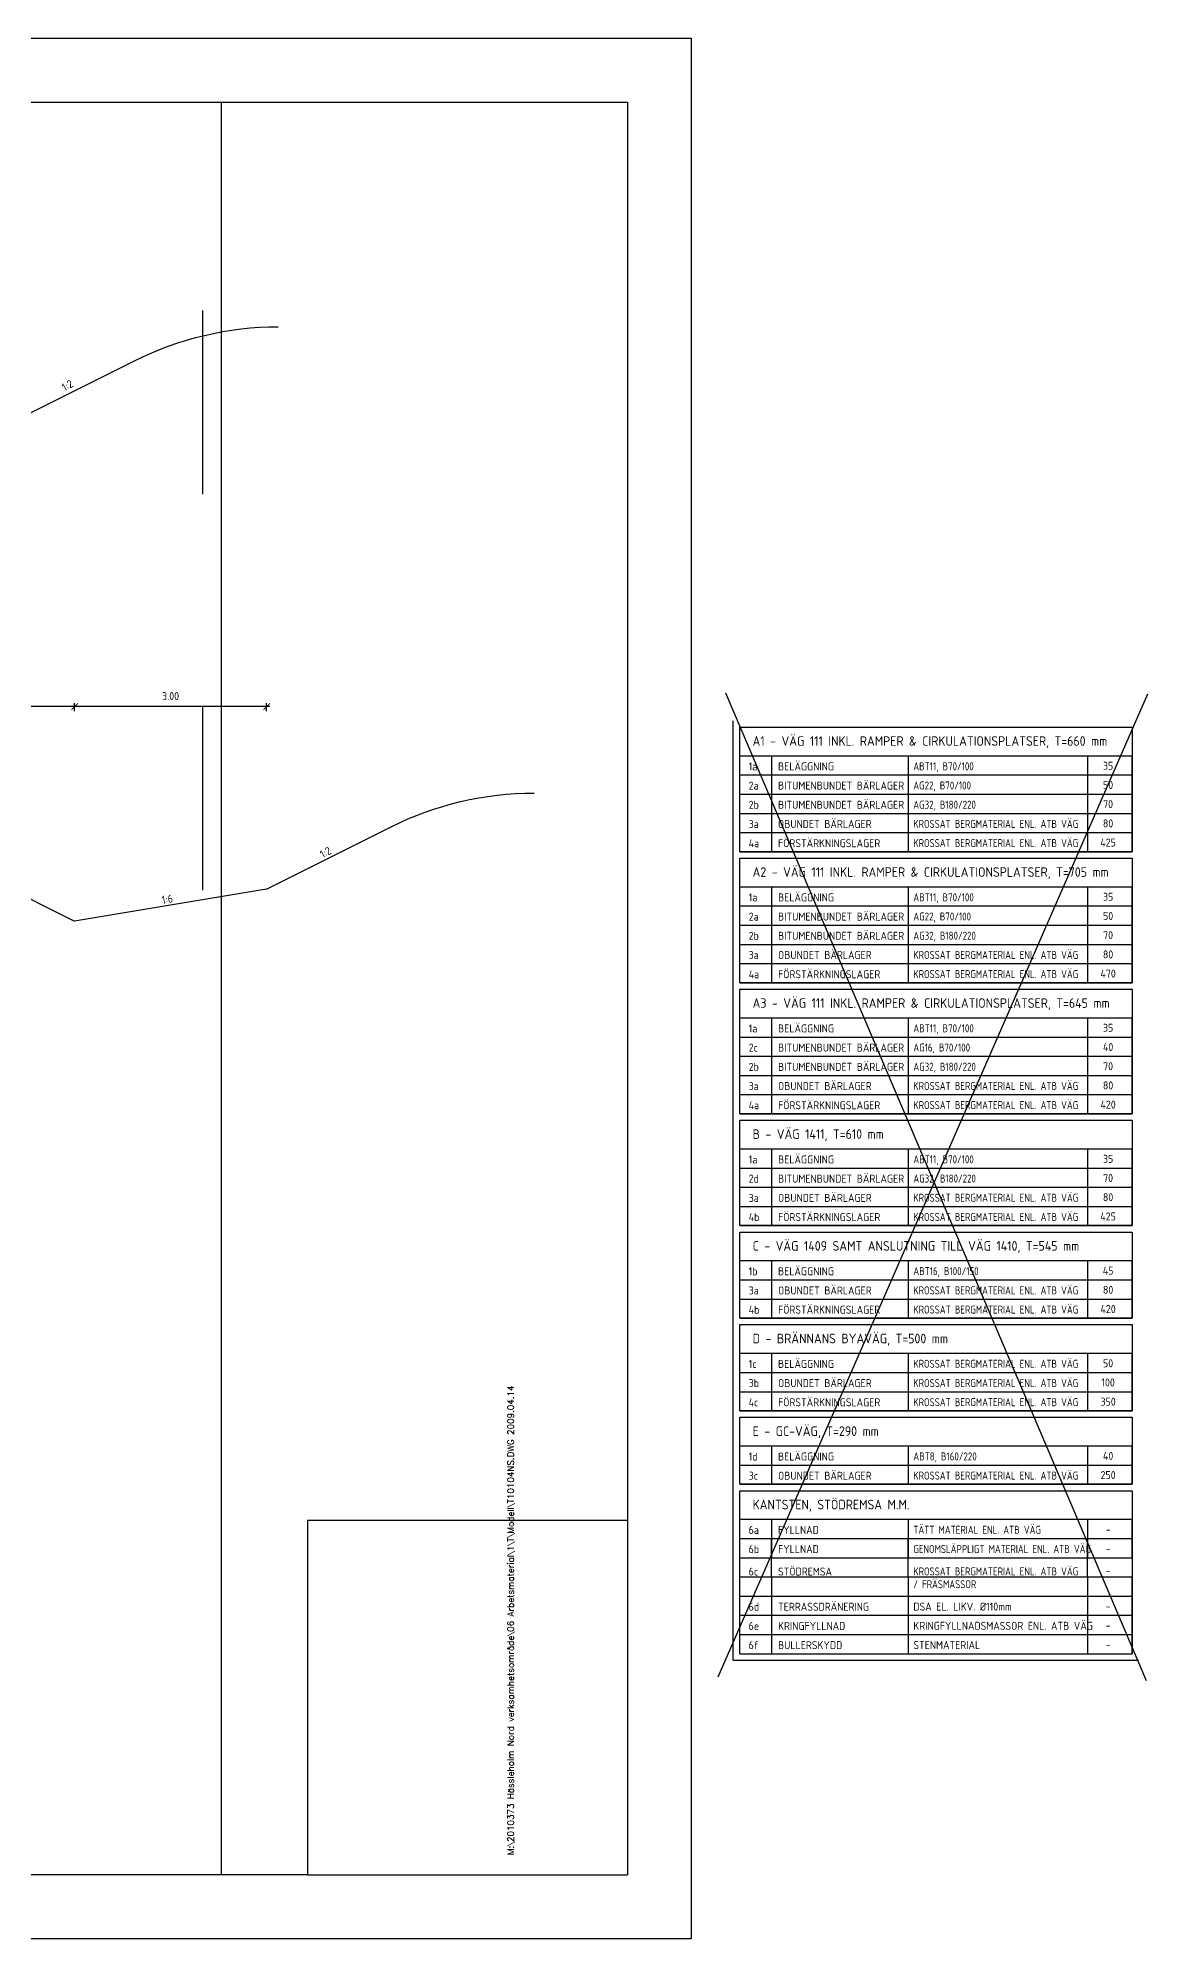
# Model space of a CAD drawing. Header units: metres. Extents: x 166439 to 168621, y 6226863 to 6228959.
# Drawn here: x 166491.68 to 166509.02, y 6226930.12 to 6226959.82 of the extents above; entities that cross this region are included whole.
import ezdxf
from ezdxf.enums import TextEntityAlignment as Align

# ---------------------------------------------------------------- set-up
doc = ezdxf.new("R2010")
doc.units = ezdxf.units.M
doc.header["$LTSCALE"] = 0.1
doc.header["$MEASUREMENT"] = 0
doc.layers.get('0').update_dxf_attribs({"linetype": 'CONTINUOUS'})
doc.layers.get('DEFPOINTS').update_dxf_attribs({"color": 5, "linetype": 'CONTINUOUS'})
doc.layers.add('04_mått', color=4, linetype='CONTINUOUS')
doc.layers.add('04_överyta', color=3, linetype='CONTINUOUS')
doc.styles.add('ISO', font='iso.shx')
doc.styles.add('romans', font='romans.shx', dxfattribs={"height": 2.5})
doc.dimstyles.new('BH90$0', dxfattribs={"dimscale": 0.05, "dimtxt": 2.5, "dimasz": 2, "dimexe": 1, "dimexo": 5, "dimgap": 2, "dimtad": 1, "dimzin": 0, "dimdsep": 46, "dimtxsty": 'ISO', "dimblk1": 'ARCHTICK', "dimblk2": 'ARCHTICK', "dimsah": 1, "dimcen": 1.5, "dimdle": 1, "dimadec": 0, "dimazin": 0, "dimtfac": 1, "dimtix": 1, "dimtmove": 0, "dimatfit": 3, "dimfxl": 1.5, "dimfxlon": 1, "dimtolj": 1, "dimtzin": 0, "dimarcsym": 0})

# ---------------------------------------------------------------- blocks, each defined once
blk = doc.blocks.new('obtab')
at = {"linetype": 'ByBlock'}
for p, q in [((9.99, 0), (9.99, -6)), ((52.67, 0), (52.67, -6)), ((108.67, 0), (108.67, -6)), ((0, -6), (122.67, -6))]:
    blk.add_line(p, q, dxfattribs=at)
at = {"flags": 128}
for points in [[(0, -6), (0, 0)], [(0, 0), (122.67, 0)], [(122.67, -6), (122.67, 0)]]:
    blk.add_lwpolyline(points, dxfattribs=at)
at = {"color": 0, "linetype": 'ByBlock', "style": 'ISO', "flags": 4}
for tag, p in [('NR', (2.8, -4.57)), ('OB-TYP', (11.99, -4.57)), ('MTRL', (54.67, -4.53))]:
    blk.add_attdef(tag, p, '', height=2.5, dxfattribs=at)
blk.add_attdef('TJOCKLEK', text='', height=2.5, dxfattribs=at).set_placement((115.14, -4.38), align=Align.CENTER)
blk = doc.blocks.new('_ARCHTICK')
at = {"color": 0, "linetype": 'ByBlock', "const_width": 0.15}
blk.add_lwpolyline([(-0.5, -0.5), (0.5, 0.5)], dxfattribs=at)
blk = doc.blocks.new('*D16')
at = {"layer": '04_mått', "color": 0, "lineweight": -2}
for p, q in [((166492.299, 6226949.381), (166489.199, 6226949.381)), ((166489.249, 6226949.306), (166489.249, 6226949.431)), ((166492.249, 6226949.306), (166492.249, 6226949.431))]:
    blk.add_line(p, q, dxfattribs=at)
at = {"layer": 'DEFPOINTS', "color": 0}
for p in [(166489.249, 6226949.381), (166489.249, 6226947.529), (166492.249, 6226946.029)]:
    blk.add_point(p, dxfattribs=at)
at = {"layer": '04_mått', "color": 0, "lineweight": -2, "xscale": 0.1, "yscale": 0.1, "zscale": 0.1, "rotation": 180}
blk.add_blockref('_ARCHTICK', (166489.249, 6226949.381), dxfattribs=at)
at = {"layer": '04_mått', "color": 0, "lineweight": -2, "xscale": 0.1, "yscale": 0.1, "zscale": 0.1}
blk.add_blockref('_ARCHTICK', (166492.249, 6226949.381), dxfattribs=at)
at = {"layer": '04_mått', "color": 0, "insert": (166490.749, 6226949.543), "char_height": 0.125, "attachment_point": 5, "style": 'ISO'}
blk.add_mtext('\\A1;3.00', dxfattribs=at)
blk = doc.blocks.new('*D20')
at = {"layer": '04_mått', "color": 0, "lineweight": -2}
for p, q in [((166495.299, 6226949.381), (166492.199, 6226949.381)), ((166492.249, 6226949.306), (166492.249, 6226949.431)), ((166495.249, 6226949.306), (166495.249, 6226949.431))]:
    blk.add_line(p, q, dxfattribs=at)
at = {"layer": 'DEFPOINTS', "color": 0}
for p in [(166492.249, 6226949.381), (166495.249, 6226946.529), (166492.249, 6226946.029)]:
    blk.add_point(p, dxfattribs=at)
at = {"layer": '04_mått', "color": 0, "lineweight": -2, "xscale": 0.1, "yscale": 0.1, "zscale": 0.1, "rotation": 180}
blk.add_blockref('_ARCHTICK', (166492.249, 6226949.381), dxfattribs=at)
at = {"layer": '04_mått', "color": 0, "lineweight": -2, "xscale": 0.1, "yscale": 0.1, "zscale": 0.1}
blk.add_blockref('_ARCHTICK', (166495.249, 6226949.381), dxfattribs=at)
at = {"layer": '04_mått', "color": 0, "insert": (166493.749, 6226949.543), "char_height": 0.125, "attachment_point": 5, "style": 'ISO'}
blk.add_mtext('\\A1;3.00', dxfattribs=at)

msp = doc.modelspace()

# ---------------------------------------------------------------- linework, layer by layer
at = {"color": 1}
for p, q in [((166502.6419, 6226948.6106), (166508.7753, 6226948.6106)), ((166502.6421, 6226946.5636), (166508.7756, 6226946.5636)), ((166502.6421, 6226944.5166), (166508.7756, 6226944.5166)), ((166502.6421, 6226942.4695), (166508.7756, 6226942.4695)), ((166502.642, 6226940.7225), (166508.7755, 6226940.7225)), ((166502.642, 6226939.2754), (166508.7755, 6226939.2754)), ((166502.6419, 6226937.8284), (166508.7754, 6226937.8284)), ((166502.6419, 6226936.6814), (166508.7754, 6226936.6814))]:
    msp.add_line(p, q, dxfattribs=at)
at = {"color": 1, "flags": 128}
for points in [[(166502.5419, 6226934.4814), (166502.5419, 6226949.1577)], [(166502.6421, 6226934.5814), (166502.642, 6226937.1284), (166508.7759, 6226937.1284), (166508.7756, 6226934.5814)], [(166503.1417, 6226935.7814), (166503.1416, 6226936.3814)], [(166505.2755, 6226935.7814), (166505.2754, 6226936.3814)], [(166508.0756, 6226935.7814), (166508.0755, 6226936.3814)]]:
    msp.add_lwpolyline(points, dxfattribs=at)
for points in [[(166502.6419, 6226949.0577), (166508.7755, 6226949.0576), (166508.7754, 6226947.1106), (166502.6419, 6226947.1106)], [(166502.6422, 6226947.0107), (166508.7757, 6226947.0106), (166508.7756, 6226945.0636), (166502.6422, 6226945.0636)], [(166502.6422, 6226944.9636), (166508.7757, 6226944.9636), (166508.7756, 6226943.0166), (166502.6422, 6226943.0166)], [(166502.6422, 6226942.9166), (166508.7757, 6226942.9165), (166508.7757, 6226941.2695), (166502.6422, 6226941.2695)], [(166502.6421, 6226941.1695), (166508.7756, 6226941.1695), (166508.7756, 6226939.8225), (166502.6421, 6226939.8225)], [(166502.6421, 6226939.7225), (166508.7756, 6226939.7224), (166508.7756, 6226938.3755), (166502.6421, 6226938.3755)], [(166502.642, 6226938.2754), (166508.7755, 6226938.2754), (166508.7754, 6226937.2284), (166502.6421, 6226937.2284)]]:
    msp.add_lwpolyline(points, close=True, dxfattribs=at)
at = {"color": 1}
msp.add_lwpolyline([(166502.5419, 6226934.4814), (166508.8757, 6226934.4814)], dxfattribs=at)
at = {"layer": '04_mått', "color": 2, "flags": 128}
for points in [[(166502.3034, 6226934.2186), (166509.0222, 6226949.5774)], [(166502.4191, 6226949.5938), (166508.9951, 6226934.1616)]]:
    msp.add_lwpolyline(points, dxfattribs=at)
at = {"layer": '04_överyta'}
for p in [(166489.2493, 6226947.5286), (166495.2493, 6226946.5286)]:
    msp.add_line(p, (166492.2493, 6226946.0286), dxfattribs=at)
at = {"layer": '04_överyta', "flags": 128}
for points in [[(166491.2493, 6226953.8129), (166493.1936, 6226954.7851, -0.1164338), (166495.4297, 6226955.3129)], [(166495.2493, 6226946.5286), (166497.1935, 6226947.5008, -0.1164338), (166499.4296, 6226948.0286)]]:
    msp.add_lwpolyline(points, format="xyb", dxfattribs=at)
at = {"layer": 'DEFPOINTS'}
for p, q in [((166494.2493, 6226955.5667), (166494.2493, 6226952.6987)), ((166494.2493, 6226949.3808), (166494.2493, 6226946.5129))]:
    msp.add_line(p, q, dxfattribs=at)
at = {"layer": 'DEFPOINTS', "flags": 128}
for points in [[(166459.8364, 6226930.1245), (166459.8364, 6226959.8245), (166501.8864, 6226959.8245), (166501.8864, 6226930.1245)], [(166461.8364, 6226931.1245), (166461.8364, 6226958.8245), (166500.8864, 6226958.8245), (166500.8864, 6226936.6645), (166495.8864, 6226936.6645), (166495.8864, 6226931.1245)]]:
    msp.add_lwpolyline(points, close=True, dxfattribs=at)
for points in [[(166494.5431, 6226931.1245), (166494.5429, 6226958.8245)], [(166500.8864, 6226936.6645), (166500.8864, 6226931.1245)], [(166495.8864, 6226931.1245), (166500.8864, 6226931.1245)]]:
    msp.add_lwpolyline(points, dxfattribs=at)

# ---------------------------------------------------------------- block references
at = {"color": 1}
ref = msp.add_blockref('obtab', (166502.6419, 6226948.6106), dxfattribs=dict(at, xscale=0.04999999998835847, yscale=0.04999999981373549, zscale=0.05))
ref.add_attrib('NR', '1a', (166502.7819, 6226948.382), dxfattribs={"color": 0, "linetype": 'ByBlock', "height": 0.125, "style": 'ISO'})
ref.add_attrib('OB-TYP', 'BELÄGGNING', (166503.2414, 6226948.382), dxfattribs={"color": 0, "linetype": 'ByBlock', "height": 0.125, "style": 'ISO'})
ref.add_attrib('MTRL', 'ABT11, B70/100', (166505.3552, 6226948.3839), dxfattribs={"color": 0, "linetype": 'ByBlock', "height": 0.125, "style": 'ISO', "width": 0.9})
ref.add_attrib('TJOCKLEK', '35', dxfattribs={"color": 0, "linetype": 'ByBlock', "height": 0.125, "style": 'ISO'}).set_placement((166508.3989, 6226948.3918), align=Align.CENTER)
ref = msp.add_blockref('obtab', (166502.6419, 6226948.3106), dxfattribs=dict(at, xscale=0.04999999998835847, yscale=0.04999999981373549, zscale=0.05))
ref.add_attrib('NR', '2a', (166502.7819, 6226948.082), dxfattribs={"color": 0, "linetype": 'ByBlock', "height": 0.125, "style": 'ISO'})
ref.add_attrib('OB-TYP', 'BITUMENBUNDET BÄRLAGER', (166503.2414, 6226948.082), dxfattribs={"color": 0, "linetype": 'ByBlock', "height": 0.125, "style": 'ISO'})
ref.add_attrib('MTRL', 'AG22, B70/100', (166505.3552, 6226948.0839), dxfattribs={"color": 0, "linetype": 'ByBlock', "height": 0.125, "style": 'ISO', "width": 0.9})
ref.add_attrib('TJOCKLEK', '50', dxfattribs={"color": 0, "linetype": 'ByBlock', "height": 0.125, "style": 'ISO'}).set_placement((166508.3989, 6226948.0918), align=Align.CENTER)
ref = msp.add_blockref('obtab', (166502.6419, 6226948.0106), dxfattribs=dict(at, xscale=0.04999999998835847, yscale=0.04999999981373549, zscale=0.05))
ref.add_attrib('NR', '2b', (166502.7819, 6226947.782), dxfattribs={"color": 0, "linetype": 'ByBlock', "height": 0.125, "style": 'ISO'})
ref.add_attrib('OB-TYP', 'BITUMENBUNDET BÄRLAGER', (166503.2414, 6226947.782), dxfattribs={"color": 0, "linetype": 'ByBlock', "height": 0.125, "style": 'ISO'})
ref.add_attrib('MTRL', 'AG32, B180/220', (166505.3552, 6226947.7839), dxfattribs={"color": 0, "linetype": 'ByBlock', "height": 0.125, "style": 'ISO', "width": 0.9})
ref.add_attrib('TJOCKLEK', '70', dxfattribs={"color": 0, "linetype": 'ByBlock', "height": 0.125, "style": 'ISO'}).set_placement((166508.3989, 6226947.7918), align=Align.CENTER)
ref = msp.add_blockref('obtab', (166502.6418, 6226947.7106), dxfattribs=dict(at, xscale=0.04999999998835847, yscale=0.04999999981373549, zscale=0.05))
ref.add_attrib('NR', '3a', (166502.7819, 6226947.482), dxfattribs={"color": 0, "linetype": 'ByBlock', "height": 0.125, "style": 'ISO'})
ref.add_attrib('OB-TYP', 'OBUNDET BÄRLAGER', (166503.2414, 6226947.482), dxfattribs={"color": 0, "linetype": 'ByBlock', "height": 0.125, "style": 'ISO'})
ref.add_attrib('MTRL', 'KROSSAT BERGMATERIAL ENL. ATB VÄG', (166505.3552, 6226947.4839), dxfattribs={"color": 0, "linetype": 'ByBlock', "height": 0.125, "style": 'ISO', "width": 0.9})
ref.add_attrib('TJOCKLEK', '80', dxfattribs={"color": 0, "linetype": 'ByBlock', "height": 0.125, "style": 'ISO'}).set_placement((166508.3989, 6226947.4918), align=Align.CENTER)
ref = msp.add_blockref('obtab', (166502.6419, 6226947.4106), dxfattribs=dict(at, xscale=0.04999999998835847, yscale=0.04999999981373549, zscale=0.05))
ref.add_attrib('NR', '4a', (166502.782, 6226947.182), dxfattribs={"color": 0, "linetype": 'ByBlock', "height": 0.125, "style": 'ISO'})
ref.add_attrib('OB-TYP', 'FÖRSTÄRKNINGSLAGER', (166503.2415, 6226947.182), dxfattribs={"color": 0, "linetype": 'ByBlock', "height": 0.125, "style": 'ISO'})
ref.add_attrib('MTRL', 'KROSSAT BERGMATERIAL ENL. ATB VÄG', (166505.3553, 6226947.1839), dxfattribs={"color": 0, "linetype": 'ByBlock', "height": 0.125, "style": 'ISO', "width": 0.9})
ref.add_attrib('TJOCKLEK', '425', dxfattribs={"color": 0, "linetype": 'ByBlock', "height": 0.125, "style": 'ISO'}).set_placement((166508.3989, 6226947.1918), align=Align.CENTER)
ref = msp.add_blockref('obtab', (166502.6421, 6226946.5636), dxfattribs=dict(at, xscale=0.04999999998835847, yscale=0.04999999981373549, zscale=0.05))
ref.add_attrib('NR', '1a', (166502.7822, 6226946.335), dxfattribs={"color": 0, "linetype": 'ByBlock', "height": 0.125, "style": 'ISO'})
ref.add_attrib('OB-TYP', 'BELÄGGNING', (166503.2417, 6226946.335), dxfattribs={"color": 0, "linetype": 'ByBlock', "height": 0.125, "style": 'ISO'})
ref.add_attrib('MTRL', 'ABT11, B70/100', (166505.3555, 6226946.3369), dxfattribs={"color": 0, "linetype": 'ByBlock', "height": 0.125, "style": 'ISO', "width": 0.9})
ref.add_attrib('TJOCKLEK', '35', dxfattribs={"color": 0, "linetype": 'ByBlock', "height": 0.125, "style": 'ISO'}).set_placement((166508.3991, 6226946.3448), align=Align.CENTER)
ref = msp.add_blockref('obtab', (166502.6421, 6226946.2636), dxfattribs=dict(at, xscale=0.04999999998835847, yscale=0.04999999981373549, zscale=0.05))
ref.add_attrib('NR', '2a', (166502.7822, 6226946.035), dxfattribs={"color": 0, "linetype": 'ByBlock', "height": 0.125, "style": 'ISO'})
ref.add_attrib('OB-TYP', 'BITUMENBUNDET BÄRLAGER', (166503.2417, 6226946.035), dxfattribs={"color": 0, "linetype": 'ByBlock', "height": 0.125, "style": 'ISO'})
ref.add_attrib('MTRL', 'AG22, B70/100', (166505.3555, 6226946.0369), dxfattribs={"color": 0, "linetype": 'ByBlock', "height": 0.125, "style": 'ISO', "width": 0.9})
ref.add_attrib('TJOCKLEK', '50', dxfattribs={"color": 0, "linetype": 'ByBlock', "height": 0.125, "style": 'ISO'}).set_placement((166508.3991, 6226946.0448), align=Align.CENTER)
ref = msp.add_blockref('obtab', (166502.6421, 6226945.9636), dxfattribs=dict(at, xscale=0.04999999998835847, yscale=0.04999999981373549, zscale=0.05))
ref.add_attrib('NR', '2b', (166502.7822, 6226945.735), dxfattribs={"color": 0, "linetype": 'ByBlock', "height": 0.125, "style": 'ISO'})
ref.add_attrib('OB-TYP', 'BITUMENBUNDET BÄRLAGER', (166503.2417, 6226945.735), dxfattribs={"color": 0, "linetype": 'ByBlock', "height": 0.125, "style": 'ISO'})
ref.add_attrib('MTRL', 'AG32, B180/220', (166505.3555, 6226945.7369), dxfattribs={"color": 0, "linetype": 'ByBlock', "height": 0.125, "style": 'ISO', "width": 0.9})
ref.add_attrib('TJOCKLEK', '70', dxfattribs={"color": 0, "linetype": 'ByBlock', "height": 0.125, "style": 'ISO'}).set_placement((166508.3991, 6226945.7448), align=Align.CENTER)
ref = msp.add_blockref('obtab', (166502.6421, 6226945.6636), dxfattribs=dict(at, xscale=0.04999999998835847, yscale=0.04999999981373549, zscale=0.05))
ref.add_attrib('NR', '3a', (166502.7822, 6226945.435), dxfattribs={"color": 0, "linetype": 'ByBlock', "height": 0.125, "style": 'ISO'})
ref.add_attrib('OB-TYP', 'OBUNDET BÄRLAGER', (166503.2417, 6226945.435), dxfattribs={"color": 0, "linetype": 'ByBlock', "height": 0.125, "style": 'ISO'})
ref.add_attrib('MTRL', 'KROSSAT BERGMATERIAL ENL. ATB VÄG', (166505.3555, 6226945.4369), dxfattribs={"color": 0, "linetype": 'ByBlock', "height": 0.125, "style": 'ISO', "width": 0.9})
ref.add_attrib('TJOCKLEK', '80', dxfattribs={"color": 0, "linetype": 'ByBlock', "height": 0.125, "style": 'ISO'}).set_placement((166508.3991, 6226945.4448), align=Align.CENTER)
ref = msp.add_blockref('obtab', (166502.6422, 6226945.3636), dxfattribs=dict(at, xscale=0.04999999998835847, yscale=0.04999999981373549, zscale=0.05))
ref.add_attrib('NR', '4a', (166502.7822, 6226945.135), dxfattribs={"color": 0, "linetype": 'ByBlock', "height": 0.125, "style": 'ISO'})
ref.add_attrib('OB-TYP', 'FÖRSTÄRKNINGSLAGER', (166503.2418, 6226945.135), dxfattribs={"color": 0, "linetype": 'ByBlock', "height": 0.125, "style": 'ISO'})
ref.add_attrib('MTRL', 'KROSSAT BERGMATERIAL ENL. ATB VÄG', (166505.3556, 6226945.1369), dxfattribs={"color": 0, "linetype": 'ByBlock', "height": 0.125, "style": 'ISO', "width": 0.9})
ref.add_attrib('TJOCKLEK', '470', dxfattribs={"color": 0, "linetype": 'ByBlock', "height": 0.125, "style": 'ISO'}).set_placement((166508.3992, 6226945.1448), align=Align.CENTER)
ref = msp.add_blockref('obtab', (166502.6421, 6226944.5166), dxfattribs=dict(at, xscale=0.04999999998835847, yscale=0.04999999981373549, zscale=0.05))
ref.add_attrib('NR', '1a', (166502.7822, 6226944.2879), dxfattribs={"color": 0, "linetype": 'ByBlock', "height": 0.125, "style": 'ISO'})
ref.add_attrib('OB-TYP', 'BELÄGGNING', (166503.2417, 6226944.2879), dxfattribs={"color": 0, "linetype": 'ByBlock', "height": 0.125, "style": 'ISO'})
ref.add_attrib('MTRL', 'ABT11, B70/100', (166505.3555, 6226944.2899), dxfattribs={"color": 0, "linetype": 'ByBlock', "height": 0.125, "style": 'ISO', "width": 0.9})
ref.add_attrib('TJOCKLEK', '35', dxfattribs={"color": 0, "linetype": 'ByBlock', "height": 0.125, "style": 'ISO'}).set_placement((166508.3991, 6226944.2978), align=Align.CENTER)
ref = msp.add_blockref('obtab', (166502.6421, 6226944.2166), dxfattribs=dict(at, xscale=0.04999999998835847, yscale=0.04999999981373549, zscale=0.05))
ref.add_attrib('NR', '2c', (166502.7822, 6226943.9879), dxfattribs={"color": 0, "linetype": 'ByBlock', "height": 0.125, "style": 'ISO'})
ref.add_attrib('OB-TYP', 'BITUMENBUNDET BÄRLAGER', (166503.2417, 6226943.9879), dxfattribs={"color": 0, "linetype": 'ByBlock', "height": 0.125, "style": 'ISO'})
ref.add_attrib('MTRL', 'AG16, B70/100', (166505.3555, 6226943.9899), dxfattribs={"color": 0, "linetype": 'ByBlock', "height": 0.125, "style": 'ISO', "width": 0.9})
ref.add_attrib('TJOCKLEK', '40', dxfattribs={"color": 0, "linetype": 'ByBlock', "height": 0.125, "style": 'ISO'}).set_placement((166508.3991, 6226943.9978), align=Align.CENTER)
ref = msp.add_blockref('obtab', (166502.6421, 6226943.9166), dxfattribs=dict(at, xscale=0.04999999998835847, yscale=0.04999999981373549, zscale=0.05))
ref.add_attrib('NR', '2b', (166502.7822, 6226943.6879), dxfattribs={"color": 0, "linetype": 'ByBlock', "height": 0.125, "style": 'ISO'})
ref.add_attrib('OB-TYP', 'BITUMENBUNDET BÄRLAGER', (166503.2417, 6226943.6879), dxfattribs={"color": 0, "linetype": 'ByBlock', "height": 0.125, "style": 'ISO'})
ref.add_attrib('MTRL', 'AG32, B180/220', (166505.3555, 6226943.6899), dxfattribs={"color": 0, "linetype": 'ByBlock', "height": 0.125, "style": 'ISO', "width": 0.9})
ref.add_attrib('TJOCKLEK', '70', dxfattribs={"color": 0, "linetype": 'ByBlock', "height": 0.125, "style": 'ISO'}).set_placement((166508.3991, 6226943.6978), align=Align.CENTER)
ref = msp.add_blockref('obtab', (166502.6421, 6226943.6166), dxfattribs=dict(at, xscale=0.04999999998835847, yscale=0.04999999981373549, zscale=0.05))
ref.add_attrib('NR', '3a', (166502.7822, 6226943.3879), dxfattribs={"color": 0, "linetype": 'ByBlock', "height": 0.125, "style": 'ISO'})
ref.add_attrib('OB-TYP', 'OBUNDET BÄRLAGER', (166503.2417, 6226943.3879), dxfattribs={"color": 0, "linetype": 'ByBlock', "height": 0.125, "style": 'ISO'})
ref.add_attrib('MTRL', 'KROSSAT BERGMATERIAL ENL. ATB VÄG', (166505.3555, 6226943.3899), dxfattribs={"color": 0, "linetype": 'ByBlock', "height": 0.125, "style": 'ISO', "width": 0.9})
ref.add_attrib('TJOCKLEK', '80', dxfattribs={"color": 0, "linetype": 'ByBlock', "height": 0.125, "style": 'ISO'}).set_placement((166508.3991, 6226943.3978), align=Align.CENTER)
ref = msp.add_blockref('obtab', (166502.6422, 6226943.3166), dxfattribs=dict(at, xscale=0.04999999998835847, yscale=0.04999999981373549, zscale=0.05))
ref.add_attrib('NR', '4a', (166502.7822, 6226943.0879), dxfattribs={"color": 0, "linetype": 'ByBlock', "height": 0.125, "style": 'ISO'})
ref.add_attrib('OB-TYP', 'FÖRSTÄRKNINGSLAGER', (166503.2418, 6226943.0879), dxfattribs={"color": 0, "linetype": 'ByBlock', "height": 0.125, "style": 'ISO'})
ref.add_attrib('MTRL', 'KROSSAT BERGMATERIAL ENL. ATB VÄG', (166505.3556, 6226943.0899), dxfattribs={"color": 0, "linetype": 'ByBlock', "height": 0.125, "style": 'ISO', "width": 0.9})
ref.add_attrib('TJOCKLEK', '420', dxfattribs={"color": 0, "linetype": 'ByBlock', "height": 0.125, "style": 'ISO'}).set_placement((166508.3992, 6226943.0978), align=Align.CENTER)
ref = msp.add_blockref('obtab', (166502.6421, 6226942.4695), dxfattribs=dict(at, xscale=0.04999999998835847, yscale=0.04999999981373549, zscale=0.05))
ref.add_attrib('NR', '1a', (166502.7822, 6226942.2409), dxfattribs={"color": 0, "linetype": 'ByBlock', "height": 0.125, "style": 'ISO'})
ref.add_attrib('OB-TYP', 'BELÄGGNING', (166503.2417, 6226942.2409), dxfattribs={"color": 0, "linetype": 'ByBlock', "height": 0.125, "style": 'ISO'})
ref.add_attrib('MTRL', 'ABT11, B70/100', (166505.3555, 6226942.2428), dxfattribs={"color": 0, "linetype": 'ByBlock', "height": 0.125, "style": 'ISO', "width": 0.9})
ref.add_attrib('TJOCKLEK', '35', dxfattribs={"color": 0, "linetype": 'ByBlock', "height": 0.125, "style": 'ISO'}).set_placement((166508.3991, 6226942.2507), align=Align.CENTER)
ref = msp.add_blockref('obtab', (166502.6421, 6226942.1695), dxfattribs=dict(at, xscale=0.04999999998835847, yscale=0.04999999981373549, zscale=0.05))
ref.add_attrib('NR', '2d', (166502.7822, 6226941.9409), dxfattribs={"color": 0, "linetype": 'ByBlock', "height": 0.125, "style": 'ISO'})
ref.add_attrib('OB-TYP', 'BITUMENBUNDET BÄRLAGER', (166503.2417, 6226941.9409), dxfattribs={"color": 0, "linetype": 'ByBlock', "height": 0.125, "style": 'ISO'})
ref.add_attrib('MTRL', 'AG32, B180/220', (166505.3555, 6226941.9428), dxfattribs={"color": 0, "linetype": 'ByBlock', "height": 0.125, "style": 'ISO', "width": 0.9})
ref.add_attrib('TJOCKLEK', '70', dxfattribs={"color": 0, "linetype": 'ByBlock', "height": 0.125, "style": 'ISO'}).set_placement((166508.3991, 6226941.9507), align=Align.CENTER)
ref = msp.add_blockref('obtab', (166502.6421, 6226941.8695), dxfattribs=dict(at, xscale=0.04999999998835847, yscale=0.04999999981373549, zscale=0.05))
ref.add_attrib('NR', '3a', (166502.7822, 6226941.6409), dxfattribs={"color": 0, "linetype": 'ByBlock', "height": 0.125, "style": 'ISO'})
ref.add_attrib('OB-TYP', 'OBUNDET BÄRLAGER', (166503.2417, 6226941.6409), dxfattribs={"color": 0, "linetype": 'ByBlock', "height": 0.125, "style": 'ISO'})
ref.add_attrib('MTRL', 'KROSSAT BERGMATERIAL ENL. ATB VÄG', (166505.3555, 6226941.6428), dxfattribs={"color": 0, "linetype": 'ByBlock', "height": 0.125, "style": 'ISO', "width": 0.9})
ref.add_attrib('TJOCKLEK', '80', dxfattribs={"color": 0, "linetype": 'ByBlock', "height": 0.125, "style": 'ISO'}).set_placement((166508.3991, 6226941.6507), align=Align.CENTER)
ref = msp.add_blockref('obtab', (166502.6422, 6226941.5695), dxfattribs=dict(at, xscale=0.04999999998835847, yscale=0.04999999981373549, zscale=0.05))
ref.add_attrib('NR', '4b', (166502.7822, 6226941.3409), dxfattribs={"color": 0, "linetype": 'ByBlock', "height": 0.125, "style": 'ISO'})
ref.add_attrib('OB-TYP', 'FÖRSTÄRKNINGSLAGER', (166503.2418, 6226941.3409), dxfattribs={"color": 0, "linetype": 'ByBlock', "height": 0.125, "style": 'ISO'})
ref.add_attrib('MTRL', 'KROSSAT BERGMATERIAL ENL. ATB VÄG', (166505.3556, 6226941.3428), dxfattribs={"color": 0, "linetype": 'ByBlock', "height": 0.125, "style": 'ISO', "width": 0.9})
ref.add_attrib('TJOCKLEK', '425', dxfattribs={"color": 0, "linetype": 'ByBlock', "height": 0.125, "style": 'ISO'}).set_placement((166508.3992, 6226941.3507), align=Align.CENTER)
ref = msp.add_blockref('obtab', (166502.6419, 6226940.7225), dxfattribs=dict(at, xscale=0.04999999998835847, yscale=0.04999999981373549, zscale=0.05))
ref.add_attrib('NR', '1b', (166502.7819, 6226940.4938), dxfattribs={"color": 0, "linetype": 'ByBlock', "height": 0.125, "style": 'ISO'})
ref.add_attrib('OB-TYP', 'BELÄGGNING', (166503.2415, 6226940.4938), dxfattribs={"color": 0, "linetype": 'ByBlock', "height": 0.125, "style": 'ISO'})
ref.add_attrib('MTRL', 'ABT16, B100/150', (166505.3553, 6226940.4958), dxfattribs={"color": 0, "linetype": 'ByBlock', "height": 0.125, "style": 'ISO', "width": 0.9})
ref.add_attrib('TJOCKLEK', '45', dxfattribs={"color": 0, "linetype": 'ByBlock', "height": 0.125, "style": 'ISO'}).set_placement((166508.3989, 6226940.5037), align=Align.CENTER)
ref = msp.add_blockref('obtab', (166502.6421, 6226940.4225), dxfattribs=dict(at, xscale=0.04999999998835847, yscale=0.04999999981373549, zscale=0.05))
ref.add_attrib('NR', '3a', (166502.7822, 6226940.1938), dxfattribs={"color": 0, "linetype": 'ByBlock', "height": 0.125, "style": 'ISO'})
ref.add_attrib('OB-TYP', 'OBUNDET BÄRLAGER', (166503.2417, 6226940.1938), dxfattribs={"color": 0, "linetype": 'ByBlock', "height": 0.125, "style": 'ISO'})
ref.add_attrib('MTRL', 'KROSSAT BERGMATERIAL ENL. ATB VÄG', (166505.3555, 6226940.1958), dxfattribs={"color": 0, "linetype": 'ByBlock', "height": 0.125, "style": 'ISO', "width": 0.9})
ref.add_attrib('TJOCKLEK', '80', dxfattribs={"color": 0, "linetype": 'ByBlock', "height": 0.125, "style": 'ISO'}).set_placement((166508.3991, 6226940.2037), align=Align.CENTER)
ref = msp.add_blockref('obtab', (166502.6422, 6226940.1225), dxfattribs=dict(at, xscale=0.04999999998835847, yscale=0.04999999981373549, zscale=0.05))
ref.add_attrib('NR', '4b', (166502.7822, 6226939.8938), dxfattribs={"color": 0, "linetype": 'ByBlock', "height": 0.125, "style": 'ISO'})
ref.add_attrib('OB-TYP', 'FÖRSTÄRKNINGSLAGER', (166503.2418, 6226939.8938), dxfattribs={"color": 0, "linetype": 'ByBlock', "height": 0.125, "style": 'ISO'})
ref.add_attrib('MTRL', 'KROSSAT BERGMATERIAL ENL. ATB VÄG', (166505.3556, 6226939.8958), dxfattribs={"color": 0, "linetype": 'ByBlock', "height": 0.125, "style": 'ISO', "width": 0.9})
ref.add_attrib('TJOCKLEK', '420', dxfattribs={"color": 0, "linetype": 'ByBlock', "height": 0.125, "style": 'ISO'}).set_placement((166508.3992, 6226939.9037), align=Align.CENTER)
ref = msp.add_blockref('obtab', (166502.6419, 6226939.2754), dxfattribs=dict(at, xscale=0.04999999998835847, yscale=0.04999999981373549, zscale=0.05))
ref.add_attrib('NR', '1c', (166502.7819, 6226939.0468), dxfattribs={"color": 0, "linetype": 'ByBlock', "height": 0.125, "style": 'ISO'})
ref.add_attrib('OB-TYP', 'BELÄGGNING', (166503.2415, 6226939.0468), dxfattribs={"color": 0, "linetype": 'ByBlock', "height": 0.125, "style": 'ISO'})
ref.add_attrib('MTRL', 'KROSSAT BERGMATERIAL ENL. ATB VÄG', (166505.3553, 6226939.0487), dxfattribs={"color": 0, "linetype": 'ByBlock', "height": 0.125, "style": 'ISO', "width": 0.9})
ref.add_attrib('TJOCKLEK', '50', dxfattribs={"color": 0, "linetype": 'ByBlock', "height": 0.125, "style": 'ISO'}).set_placement((166508.3989, 6226939.0566), align=Align.CENTER)
ref = msp.add_blockref('obtab', (166502.6421, 6226938.9754), dxfattribs=dict(at, xscale=0.04999999998835847, yscale=0.04999999981373549, zscale=0.05))
ref.add_attrib('NR', '3b', (166502.7822, 6226938.7468), dxfattribs={"color": 0, "linetype": 'ByBlock', "height": 0.125, "style": 'ISO'})
ref.add_attrib('OB-TYP', 'OBUNDET BÄRLAGER', (166503.2417, 6226938.7468), dxfattribs={"color": 0, "linetype": 'ByBlock', "height": 0.125, "style": 'ISO'})
ref.add_attrib('MTRL', 'KROSSAT BERGMATERIAL ENL. ATB VÄG', (166505.3555, 6226938.7487), dxfattribs={"color": 0, "linetype": 'ByBlock', "height": 0.125, "style": 'ISO', "width": 0.9})
ref.add_attrib('TJOCKLEK', '100', dxfattribs={"color": 0, "linetype": 'ByBlock', "height": 0.125, "style": 'ISO'}).set_placement((166508.3991, 6226938.7566), align=Align.CENTER)
ref = msp.add_blockref('obtab', (166502.6422, 6226938.6754), dxfattribs=dict(at, xscale=0.04999999998835847, yscale=0.04999999981373549, zscale=0.05))
ref.add_attrib('NR', '4c', (166502.7822, 6226938.4468), dxfattribs={"color": 0, "linetype": 'ByBlock', "height": 0.125, "style": 'ISO'})
ref.add_attrib('OB-TYP', 'FÖRSTÄRKNINGSLAGER', (166503.2418, 6226938.4468), dxfattribs={"color": 0, "linetype": 'ByBlock', "height": 0.125, "style": 'ISO'})
ref.add_attrib('MTRL', 'KROSSAT BERGMATERIAL ENL. ATB VÄG', (166505.3556, 6226938.4487), dxfattribs={"color": 0, "linetype": 'ByBlock', "height": 0.125, "style": 'ISO', "width": 0.9})
ref.add_attrib('TJOCKLEK', '350', dxfattribs={"color": 0, "linetype": 'ByBlock', "height": 0.125, "style": 'ISO'}).set_placement((166508.3992, 6226938.4566), align=Align.CENTER)
ref = msp.add_blockref('obtab', (166502.6419, 6226937.8284), dxfattribs=dict(at, xscale=0.04999999998835847, yscale=0.04999999981373549, zscale=0.05))
ref.add_attrib('NR', '1d', (166502.782, 6226937.5997), dxfattribs={"color": 0, "linetype": 'ByBlock', "height": 0.125, "style": 'ISO'})
ref.add_attrib('OB-TYP', 'BELÄGGNING', (166503.2415, 6226937.5997), dxfattribs={"color": 0, "linetype": 'ByBlock', "height": 0.125, "style": 'ISO'})
ref.add_attrib('MTRL', 'ABT8, B160/220', (166505.3553, 6226937.6017), dxfattribs={"color": 0, "linetype": 'ByBlock', "height": 0.125, "style": 'ISO', "width": 0.9})
ref.add_attrib('TJOCKLEK', '40', dxfattribs={"color": 0, "linetype": 'ByBlock', "height": 0.125, "style": 'ISO'}).set_placement((166508.399, 6226937.6096), align=Align.CENTER)
ref = msp.add_blockref('obtab', (166502.6421, 6226937.5284), dxfattribs=dict(at, xscale=0.04999999998835847, yscale=0.04999999981373549, zscale=0.05))
ref.add_attrib('NR', '3c', (166502.7822, 6226937.2997), dxfattribs={"color": 0, "linetype": 'ByBlock', "height": 0.125, "style": 'ISO'})
ref.add_attrib('OB-TYP', 'OBUNDET BÄRLAGER', (166503.2417, 6226937.2997), dxfattribs={"color": 0, "linetype": 'ByBlock', "height": 0.125, "style": 'ISO'})
ref.add_attrib('MTRL', 'KROSSAT BERGMATERIAL ENL. ATB VÄG', (166505.3555, 6226937.3017), dxfattribs={"color": 0, "linetype": 'ByBlock', "height": 0.125, "style": 'ISO', "width": 0.9})
ref.add_attrib('TJOCKLEK', '250', dxfattribs={"color": 0, "linetype": 'ByBlock', "height": 0.125, "style": 'ISO'}).set_placement((166508.3991, 6226937.3096), align=Align.CENTER)
ref = msp.add_blockref('obtab', (166502.642, 6226936.6814), dxfattribs=dict(at, xscale=0.04999999998835847, yscale=0.04999999981373549, zscale=0.05))
ref.add_attrib('NR', '6a', (166502.7821, 6226936.4527), dxfattribs={"color": 0, "linetype": 'ByBlock', "height": 0.125, "style": 'ISO'})
ref.add_attrib('OB-TYP', 'FYLLNAD', (166503.2416, 6226936.4527), dxfattribs={"color": 0, "linetype": 'ByBlock', "height": 0.125, "style": 'ISO'})
ref.add_attrib('MTRL', 'TÄTT MATERIAL ENL. ATB VÄG', (166505.3554, 6226936.4547), dxfattribs={"color": 0, "linetype": 'ByBlock', "height": 0.125, "style": 'ISO', "width": 0.9})
ref.add_attrib('TJOCKLEK', '-', dxfattribs={"color": 0, "linetype": 'ByBlock', "height": 0.125, "style": 'ISO'}).set_placement((166508.399, 6226936.4626), align=Align.CENTER)
ref = msp.add_blockref('obtab', (166502.6421, 6226936.3814), dxfattribs=dict(at, xscale=0.04999999998835847, yscale=0.04999999981373549, zscale=0.05))
ref.add_attrib('NR', '6b', (166502.7822, 6226936.1527), dxfattribs={"color": 0, "linetype": 'ByBlock', "height": 0.125, "style": 'ISO'})
ref.add_attrib('OB-TYP', 'FYLLNAD', (166503.2417, 6226936.1527), dxfattribs={"color": 0, "linetype": 'ByBlock', "height": 0.125, "style": 'ISO'})
ref.add_attrib('MTRL', 'GENOMSLÄPPLIGT MATERIAL ENL. ATB VÄG', (166505.3555, 6226936.1547), dxfattribs={"color": 0, "linetype": 'ByBlock', "height": 0.125, "style": 'ISO', "width": 0.9})
ref.add_attrib('TJOCKLEK', '-', dxfattribs={"color": 0, "linetype": 'ByBlock', "height": 0.125, "style": 'ISO'}).set_placement((166508.3991, 6226936.1626), align=Align.CENTER)
ref = msp.add_blockref('obtab', (166502.6421, 6226935.7814), dxfattribs=dict(at, xscale=0.04999999998835847, yscale=0.04999999981373549, zscale=0.05))
ref.add_attrib('NR', '6c', (166502.7822, 6226935.8027), dxfattribs={"color": 0, "linetype": 'ByBlock', "height": 0.125, "style": 'ISO'})
ref.add_attrib('OB-TYP', 'STÖDREMSA', (166503.2417, 6226935.8027), dxfattribs={"color": 0, "linetype": 'ByBlock', "height": 0.125, "style": 'ISO'})
ref.add_attrib('MTRL', 'KROSSAT BERGMATERIAL ENL. ATB VÄG', (166505.3555, 6226935.8047), dxfattribs={"color": 0, "linetype": 'ByBlock', "height": 0.125, "style": 'ISO', "width": 0.9})
ref.add_attrib('TJOCKLEK', '-', dxfattribs={"color": 0, "linetype": 'ByBlock', "height": 0.125, "style": 'ISO'}).set_placement((166508.3991, 6226935.8126), align=Align.CENTER)
ref = msp.add_blockref('obtab', (166502.6421, 6226935.4814), dxfattribs=dict(at, xscale=0.04999999998835847, yscale=0.04999999981373549, zscale=0.05))
ref.add_attrib('NR', '6d', (166502.7822, 6226935.2527), dxfattribs={"color": 0, "linetype": 'ByBlock', "height": 0.125, "style": 'ISO'})
ref.add_attrib('OB-TYP', 'TERRASSDRÄNERING', (166503.2417, 6226935.2527), dxfattribs={"color": 0, "linetype": 'ByBlock', "height": 0.125, "style": 'ISO'})
ref.add_attrib('MTRL', 'DSA EL. LIKV. %%c110mm', (166505.3555, 6226935.2547), dxfattribs={"color": 0, "linetype": 'ByBlock', "height": 0.125, "style": 'ISO'})
ref.add_attrib('TJOCKLEK', '-', dxfattribs={"color": 0, "linetype": 'ByBlock', "height": 0.125, "style": 'ISO'}).set_placement((166508.3991, 6226935.2626), align=Align.CENTER)
ref = msp.add_blockref('obtab', (166502.6421, 6226935.1814), dxfattribs=dict(at, xscale=0.04999999998835847, yscale=0.04999999981373549, zscale=0.05))
ref.add_attrib('NR', '6e', (166502.7822, 6226934.9527), dxfattribs={"color": 0, "linetype": 'ByBlock', "height": 0.125, "style": 'ISO'})
ref.add_attrib('OB-TYP', 'KRINGFYLLNAD', (166503.2417, 6226934.9527), dxfattribs={"color": 0, "linetype": 'ByBlock', "height": 0.125, "style": 'ISO'})
ref.add_attrib('MTRL', 'KRINGFYLLNADSMASSOR ENL. ATB VÄG', (166505.3555, 6226934.9547), dxfattribs={"color": 0, "linetype": 'ByBlock', "height": 0.125, "style": 'ISO'})
ref.add_attrib('TJOCKLEK', '-', dxfattribs={"color": 0, "linetype": 'ByBlock', "height": 0.125, "style": 'ISO'}).set_placement((166508.3991, 6226934.9626), align=Align.CENTER)
ref = msp.add_blockref('obtab', (166502.6421, 6226934.8814), dxfattribs=dict(at, xscale=0.04999999998835847, yscale=0.04999999981373549, zscale=0.05))
ref.add_attrib('NR', '6f', (166502.7822, 6226934.6527), dxfattribs={"color": 0, "linetype": 'ByBlock', "height": 0.125, "style": 'ISO'})
ref.add_attrib('OB-TYP', 'BULLERSKYDD', (166503.2417, 6226934.6527), dxfattribs={"color": 0, "linetype": 'ByBlock', "height": 0.125, "style": 'ISO'})
ref.add_attrib('MTRL', 'STENMATERIAL', (166505.3555, 6226934.6547), dxfattribs={"color": 0, "linetype": 'ByBlock', "height": 0.125, "style": 'ISO'})
ref.add_attrib('TJOCKLEK', '-', dxfattribs={"color": 0, "linetype": 'ByBlock', "height": 0.125, "style": 'ISO'}).set_placement((166508.3991, 6226934.6626), align=Align.CENTER)

# ---------------------------------------------------------------- texts
at = {"color": 1, "style": 'ISO'}
for s, p in [('A1 - VÄG 111 INKL. RAMPER & CIRKULATIONSPLATSER, T=660 mm', (166502.8437, 6226948.766)), ('A2 - VÄG 111 INKL. RAMPER & CIRKULATIONSPLATSER, T=705 mm', (166502.844, 6226946.719)), ('A3 - VÄG 111 INKL. RAMPER & CIRKULATIONSPLATSER, T=645 mm', (166502.844, 6226944.672)), ('B - VÄG 1411, T=610 mm', (166502.844, 6226942.6249)), ('C - VÄG 1409 SAMT ANSLUTNING TILL VÄG 1410, T=545 mm', (166502.8439, 6226940.8779)), ('D - BRÄNNANS BYAVÄG, T=500 mm', (166502.8439, 6226939.4308)), ('E - GC-VÄG, T=290 mm', (166502.8438, 6226937.9838)), ('KANTSTEN, STÖDREMSA M.M.', (166502.8438, 6226936.8367))]:
    msp.add_text(s, height=0.15, dxfattribs=at).set_placement(p)
at = {"style": 'romans'}
msp.add_text('M:\\2010373 Hässleholm Nord verksamhetsområde\\06 Arbetsmaterial\\1\\T\\Modell\\T10104NS.DWG 2009.04.14', height=0.1, rotation=90, dxfattribs=at).set_placement((166499.1132, 6226931.4346))
at = {"color": 1, "style": 'ISO', "width": 0.9}
msp.add_text('/ FRÄSMASSOR', height=0.125, dxfattribs=at).set_placement((166505.3553, 6226935.6047))
at = {"layer": '04_mått', "linetype": 'Continuous', "style": 'ISO'}
msp.add_text('1:2', height=0.125, rotation=30.02988, dxfattribs=at).set_placement((166492.1374, 6226954.3966), align=Align.MIDDLE)
for s, rotation, p in [('1:2', 30.02988, (166496.2214, 6226947.0147)), ('1:6', 9.46232, (166493.7142, 6226946.2716))]:
    msp.add_text(s, height=0.125, rotation=rotation, dxfattribs=at).set_placement(p, align=Align.BOTTOM_CENTER)

# ---------------------------------------------------------------- dimensions: what is measured, and where the dimension line sits
at = {"layer": '04_mått'}
for base, p1, p2, picture, middle in [((166489.2493, 6226949.3808), (166492.2493, 6226946.0286), (166489.2493, 6226947.5286), '*D16', (166490.7493, 6226949.5433)), ((166492.2493, 6226949.3808), (166495.2493, 6226946.5286), (166492.2493, 6226946.0286), '*D20', (166493.7493, 6226949.5433))]:
    dim = msp.add_linear_dim(base=base, p1=p1, p2=p2, dimstyle='BH90$0', override={"dimtmove": 1}, dxfattribs=at)
    dim.commit()
    dim.dimension.update_dxf_attribs({"geometry": picture, "text_midpoint": middle})

doc.saveas('drawing.dxf')
